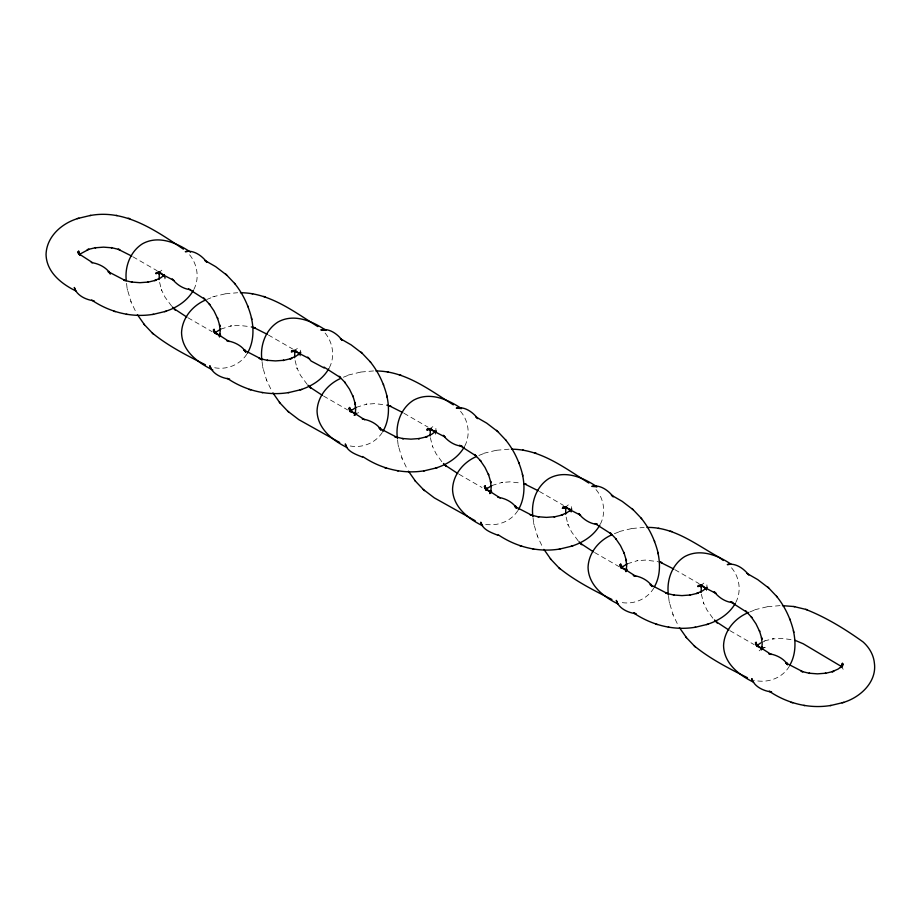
<?xml version="1.0" encoding="UTF-8"?>
<svg xmlns="http://www.w3.org/2000/svg" width="921" height="921" viewBox="0 0 921 921"><rect width="100%" height="100%" fill="white"/><g stroke="black" fill="none" stroke-linecap="round" stroke-linejoin="round"><path stroke-width="0.69" stroke-dasharray="4.61 3.45" d="M300.407 350.199L300.407 357.129L299.555 353.399L301.155 356.392M435.909 428.426L435.909 435.368L435.057 431.638M571.411 506.665L571.411 513.596L570.56 509.866L572.16 512.847M706.914 584.893L706.914 591.823L706.062 588.093M193.871 289.401C200.122 277.428 197.048 262.37 187.815 252.78M329.373 367.629C335.624 355.656 332.55 340.609 323.317 331.007M464.875 445.856C470.804 434.367 468.444 419.723 459.614 410.34M600.377 524.095C606.306 512.606 603.946 497.962 595.116 488.579M735.879 602.322C741.808 590.833 739.448 576.189 730.618 566.806M246.759 354.263C239.771 365.142 225.91 370.415 213.361 367.467M382.261 432.502C375.273 443.381 361.412 448.654 348.863 445.695M517.763 510.729C510.522 522.115 495.947 526.996 483.018 523.796M653.852 588.001C647.106 599.49 632.785 605.224 619.868 602.161M789.355 666.228C782.366 678.247 767.308 683.578 754.023 680.251M159.091 272.409L161.82 270.187M294.593 350.636L297.322 348.414M430.095 428.864L432.824 426.642M565.598 507.103L568.315 504.881M701.1 585.33L703.817 583.108M759.18 650.813L761.909 648.591M206.661 299.532L214.432 296.435M220.787 329.108L231.47 325.815L230.584 326.022L239.046 325.389L250.132 326.656M343.372 377.23L349.934 374.663M356.289 407.335L366.972 404.043L366.086 404.261L374.536 403.617L385.634 404.883M478.874 455.458L485.436 452.89M491.791 485.563L502.475 482.27L501.588 482.489L510.038 481.844L521.136 483.111M614.376 533.685L620.938 531.129M627.293 563.802L637.977 560.498L637.09 560.716L645.54 560.083L657.939 561.66M749.878 611.924L756.44 609.357M760.378 643.1L766.433 640.417L764.718 640.832L773.479 638.737L772.592 638.955L781.043 638.311L793.442 639.899M356.496 413.483L358.683 412.654M763.002 648.177L765.19 647.348L762.749 648.108M225.415 293.811L237.63 292.728M360.917 372.038L374.536 370.852M496.419 450.277L510.038 449.091M631.921 528.504L644.124 527.422M767.423 606.732L781.043 605.546M212.716 296.85L226.301 293.592M348.219 375.077L361.803 371.819M483.721 453.305L497.305 450.058M619.223 531.544L632.808 528.286M754.725 609.771L768.31 606.513M132.923 256.786L157.088 270.728M268.425 335.014L292.59 348.955M403.928 413.241L428.092 427.194M539.43 491.48L563.594 505.422M674.932 569.708L699.085 583.649M188.034 317.791L212.198 331.733M323.536 396.018L347.701 409.972M459.038 474.257L481.994 487.508M594.54 552.485L619.902 567.129M730.042 630.712L754.195 644.665M712.819 618.175L707.006 610.082L703.345 602.438L703.598 603.313L701.249 593.734M578.158 540.823L571.515 531.843L567.843 524.199L568.096 525.085L565.747 515.495M441.827 461.709L436.013 453.616L432.34 445.971L432.594 446.846L430.245 437.268M307.154 384.356L300.511 375.388L296.838 367.744L297.092 368.619L294.743 359.04M171.651 306.129L165.009 297.149L161.336 289.516L161.589 290.391L159.241 280.801M843.164 669.314L841.564 666.332L842.416 670.062M164.053 275.172L165.653 278.154M668.577 596.278L669.141 601.551L673.113 614.94L678.639 626.453M533.075 518.051L533.639 523.324L537.611 536.713L543.137 548.225M397.573 439.824L398.137 445.096L402.109 458.485L407.635 469.998M262.071 361.585L262.635 366.857L266.606 380.246L272.132 391.77M126.568 283.357L127.133 288.63L131.104 302.019L136.63 313.531M669.141 601.551L669.636 603.243M533.639 523.324L534.134 525.016M398.137 445.096L398.632 446.777M262.635 366.857L263.13 368.55M127.133 288.63L127.628 290.322M672.86 614.065L673.113 614.94M537.357 535.838L537.611 536.713M401.855 457.599L402.109 458.485M266.353 379.371L266.606 380.246M130.851 301.144L131.104 302.019M164.341 275.437L164.905 278.902"/><path stroke-width="1.38" d="M159.379 272.236L159.103 279.489M219.474 336.994L220.177 331.226L219.474 324.641L219.969 326.333L217.402 317.687L217.655 318.562L213.994 310.918L209.205 303.918L209.838 304.586L203.633 298.047L204.853 299.313L188.494 288.86M294.881 350.464L294.605 357.716M430.383 428.702L430.107 435.955M565.885 506.93L565.609 514.183M625.969 571.688L626.683 565.92L625.969 559.335L626.476 561.027L623.908 552.381L624.162 553.256L620.489 545.612L615.712 538.612L616.345 539.28L610.139 532.729L611.36 534.007L595.001 523.554L597.395 524.291M701.388 585.157L701.111 592.41M761.471 649.915L762.185 644.147L761.471 637.562L761.978 639.255L759.411 630.609L759.664 631.484L755.991 623.851L751.214 616.851L751.847 617.507L745.642 610.968L746.862 612.246L730.491 601.781L732.897 602.53M841.852 666.585L842.416 663.12L841.564 666.85L843.164 663.868L840.505 667.575L842.784 665.561L838.133 669.049L832.077 671.731L833.793 671.317L825.032 673.424L825.918 673.205L817.457 673.85L809.006 673.205L809.893 673.424L801.132 671.317L802.847 671.731L785.613 662.798L787.455 664.502C783.783 658.434 775.816 654.589 768.805 653.737L771.211 654.486L755.727 644.527L758.006 646.542L755.347 642.846M159.321 272.075L158.919 274.067L159.863 271.983M219.67 336.004L220.073 334.012L219.14 336.096M294.824 350.302L294.421 352.294L295.365 350.21M430.326 428.541L429.923 430.521L430.855 428.449M565.828 506.769L565.425 508.76L566.357 506.677M626.176 570.698L626.579 568.706L625.635 570.79M701.33 584.996L700.927 586.988L701.86 584.904M761.679 648.925L762.081 646.933L761.137 649.017M247.358 353.307C253.62 342.647 254.104 329.557 251.364 317.757M354.171 415.359L355.575 412.24L354.976 415.221L355.679 409.454L354.976 402.868L355.471 404.561L352.904 395.915L353.157 396.801L349.485 389.157L344.707 382.157L345.34 382.814L339.135 376.275L340.356 377.552L323.996 367.088M382.86 431.535C389.123 420.874 389.606 407.784 386.866 395.984M489.673 493.587L491.077 490.479L490.467 493.46L491.181 487.681L490.467 481.096L490.974 482.788L488.406 474.154L488.66 475.029L484.987 467.384L480.209 460.385L480.843 461.041L474.637 454.502L475.858 455.78L459.498 445.327L461.893 446.063M518.35 509.774C524.625 499.113 525.108 486.012 522.368 474.223M654.417 586.769C660.322 576.431 660.426 563.779 657.87 552.45M789.919 664.997C795.825 654.67 795.928 642.006 793.372 630.678M164.329 274.562L162.994 276.415L164.514 275.068M193.341 290.391C187.251 301.155 176.153 308.121 164.56 311.643M298.496 354.643L300.488 351.868M328.843 368.619C322.741 379.383 311.655 386.348 300.062 389.871M350.176 411.745L351.5 409.891M464.345 446.858C458.244 457.622 447.146 464.587 435.564 468.11M485.678 489.972L487.002 488.118L485.482 489.465M570.824 509.255L569.5 511.109L571.78 509.094L567.129 512.594L561.073 515.276L562.789 514.862L554.028 516.957L554.914 516.739L546.464 517.383L538.002 516.739L538.889 516.957L530.128 514.862L531.843 515.276L514.609 506.331L516.451 508.047C512.778 501.98 504.812 498.123 497.8 497.282M599.847 525.085C593.746 535.849 582.648 542.814 571.066 546.337M621.168 568.199L622.504 566.357L620.984 567.693M706.326 587.483L705.002 589.336L706.522 588.001M735.349 603.313C729.248 614.077 718.15 621.042 706.568 624.565M756.671 646.438L758.006 644.585M299.256 353.975L300.776 352.628L296.125 356.128L290.069 358.81L291.784 358.396L283.023 360.502L283.91 360.284L275.46 360.917L266.998 360.284L267.884 360.502L259.123 358.396L260.839 358.81L243.605 349.865L245.447 351.58C241.774 345.513 233.807 341.668 226.808 340.816M434.758 432.202L436.278 430.867L431.627 434.355L425.571 437.038L427.286 436.623L418.525 438.73L419.412 438.511L410.962 439.156L402.5 438.511L403.386 438.73L394.625 436.623L396.341 437.038L379.107 428.104L380.949 429.808C377.276 423.741 369.309 419.895 362.31 419.043M80.081 254.046L88.923 249.269L87.207 249.683L95.968 247.576L95.082 247.795L103.543 247.15L111.994 247.795L111.107 247.576L119.868 249.683L118.153 249.269L131.715 256.084M164.341 275.103L160.622 277.9L154.567 280.583L156.282 280.168L147.521 282.263L148.408 282.045L139.957 282.689L131.496 282.045L132.382 282.263L123.621 280.168L125.337 280.583L108.102 271.637L109.944 273.353C106.272 267.286 98.305 263.429 91.306 262.589M214.651 332.976L220.787 329.108M350.153 411.203L356.289 407.335M485.655 489.442L491.791 485.563M621.157 567.67L627.293 563.802M707.282 587.322L702.631 590.822L696.575 593.504L698.291 593.089L689.53 595.185L690.416 594.978L681.954 595.611L673.504 594.978L674.391 595.185L665.63 593.089L667.345 593.504L650.111 584.559L651.953 586.274C648.28 580.207 640.314 576.362 633.303 575.51L635.709 576.247L620.224 566.3L621.744 567.647M757.58 645.195L760.378 643.1M78.93 218.196C62.409 222.732 46.626 236.213 46.05 254.415C46.418 272.109 61.488 283.979 76.098 291.059M205.452 300.062C192.443 305.68 182.105 318.113 181.552 332.642C181.921 350.901 197.865 362.724 212.797 369.977M340.954 378.301C327.945 383.907 317.607 396.341 317.054 410.87C317.423 428.576 332.493 440.445 347.102 447.514M476.456 456.528C463.447 462.146 453.109 474.568 452.556 489.109C452.925 506.803 467.995 518.673 482.604 525.753M611.958 534.756C598.949 540.374 588.611 552.807 588.059 567.336C588.427 585.042 603.497 596.9 618.106 603.98M748.669 612.453C735.119 617.876 724.125 630.563 723.561 645.563C723.929 663.27 738.999 675.139 753.608 682.208M842.07 702.804C859.351 698.256 877.103 682.473 874.386 663.12C873.615 654.843 869.171 647.382 863.046 641.925C845.248 629.158 826.079 617.346 805.656 609.357M159.091 272.409L155.81 273.652L159.46 272.524L156.086 272.628L160.622 273.077L157.733 272.109L174.092 280.548M294.593 350.636L291.312 351.88L294.962 350.751L291.577 350.866L296.125 351.315L293.235 350.348L309.594 358.776M430.095 428.864L426.814 430.107L430.464 428.979L427.079 429.094L431.627 429.543L428.737 428.576L445.096 437.015L443.254 435.299C447.433 440.929 454.675 445.729 461.663 446.098M565.598 507.103L562.317 508.346L565.966 507.218L562.581 507.321L567.117 507.77L564.239 506.803L580.598 515.242L578.756 513.538C582.935 519.156 590.177 523.957 597.165 524.325M701.1 585.33L697.819 586.573L701.468 585.445L698.083 585.56L702.619 586.009L699.741 585.042L716.101 593.469L714.259 591.766C718.438 597.384 725.679 602.184 732.667 602.553M89.913 215.583C124.83 208.791 156.075 230.687 183.406 249.154M91.697 300.062C109.691 312.254 132.014 317.998 153.577 314.268M227.199 378.289C245.193 390.481 267.516 396.226 289.079 392.496M362.69 456.517C380.695 468.72 403.018 474.465 424.581 470.723M498.192 534.756C516.197 546.947 538.52 552.692 560.083 548.962M617.461 602.956L616.299 600.4C618.624 608.493 628.283 612.879 636.1 613.72L633.694 612.983C651.7 625.175 674.022 630.92 695.585 627.189M752.964 681.195L751.801 678.627C754.126 686.732 763.785 691.107 771.602 691.959L769.196 691.211C787.202 703.414 809.524 709.147 831.087 705.417M77.214 218.611L90.799 215.364M152.69 314.487L166.275 311.229M288.192 392.714L301.777 389.456M423.695 470.942L437.279 467.695M559.197 549.181L572.781 545.923M694.699 627.408L708.284 624.15M830.201 705.636L843.786 702.389M188.103 251.387L185.305 251.663C193.479 249.626 202.102 255.808 206.741 262.151L204.899 260.447L215.687 266.664L226.762 275.137M730.111 564.308L727.302 564.585C735.488 562.558 744.11 568.729 748.75 575.072M190.659 289.631C183.682 289.263 176.429 284.462 172.25 278.844M94.092 300.799C86.275 299.958 76.616 295.572 74.29 287.479L75.453 290.034M229.594 379.026C221.777 378.186 212.118 373.799 209.792 365.706L210.955 368.273M240.45 292.728C269.761 292.786 294.144 311.782 317.837 326.587M375.952 370.967C405.263 371.013 429.647 390.02 453.339 404.814M511.454 449.195C540.765 449.241 565.149 468.248 588.841 483.041M646.956 527.422C674.207 526.904 696.357 544.772 718.99 557.251L723.273 560.475M782.459 605.661L793.787 606.513L807.372 609.771M220.649 335.221L218.381 334.991L220.303 335.635M356.151 413.448L353.883 413.23L355.805 413.874M491.653 491.687L489.373 491.457L491.296 492.102M627.143 569.915L624.875 569.685L626.798 570.329M762.646 648.142L760.378 647.923L762.3 648.568M251.306 326.932L255.37 327.911L253.655 327.496L267.217 334.311M386.808 405.171L390.872 406.138M523.75 483.744L526.375 484.377L524.659 483.962L538.221 490.778M659.252 561.971L661.877 562.604L660.161 562.19L673.723 569.005M794.754 640.21L803.193 643.756L840.861 666.171M128.146 218.196L129.861 218.611M263.648 296.435L265.363 296.85M399.15 374.663L400.865 375.077M113.628 311.229L115.344 311.643M534.652 452.89L536.367 453.305M249.131 389.456L250.846 389.871M670.154 531.129L671.87 531.544M384.633 467.695L386.348 468.11M520.135 545.923L521.85 546.337M655.637 624.15L657.352 624.565M791.139 702.389L792.854 702.804M116.276 215.364L117.163 215.583M251.778 293.592L252.665 293.811M387.281 371.819L388.167 372.038M126.327 314.268L127.213 314.487M522.783 450.058L523.669 450.277M261.829 392.496L262.715 392.714M658.285 528.286L659.171 528.504M397.331 470.723L398.217 470.942M793.787 606.513L794.673 606.732M532.833 548.962L533.72 549.181M668.335 627.189L669.222 627.408M803.837 705.417L804.724 705.636M362.529 457.127C356.059 454.433 347.079 451.681 345.294 443.934L346.457 446.501M498.031 535.354C491.561 532.672 482.581 529.909 480.797 522.172L481.959 524.728M324.204 368.009L311.091 361.009L307.752 357.072M214.616 333.137L220.154 335.486M350.118 411.365L355.656 413.725M205.441 364.797C187.055 355.61 168.186 346.02 152.23 332.942M485.609 489.592L491.158 491.952M339.711 442.506L298.807 419.642L287.732 411.169M622.228 568.303L626.66 570.18M475.213 520.733L434.309 497.87L423.234 489.408M757.73 646.53L762.162 648.419M611.947 599.49C593.561 590.303 574.692 580.714 558.736 567.635M747.449 677.718C729.064 668.542 710.195 658.941 694.238 645.863M389.157 405.724L402.719 412.55M190.509 252.135C176.751 242.822 158.55 234.924 142.548 243.743C130.241 251.491 124.646 266.653 126.281 280.721M731.309 564.366C717.873 555.248 700.064 548.133 684.556 556.664C671.835 564.654 666.355 580.518 668.427 594.966M746.908 573.369L757.695 579.597L768.77 588.059M92.491 262.623L78.216 253.379L80.495 255.393L77.836 251.686L79.436 254.668L78.584 250.938L79.148 254.415M186.825 317.089L174.138 308.754L175.358 310.032L172.48 307.004M229.202 341.564L213.718 331.606L215.998 333.621L213.338 329.914L214.938 332.907L214.086 329.177L214.651 332.642M322.327 395.328L309.64 386.993L310.861 388.271L307.982 385.231M364.704 419.792L349.22 409.833L351.5 411.86L348.84 408.153L350.44 411.134L349.589 407.404L350.153 410.87M457.829 473.555L445.142 465.22L446.363 466.498L443.485 463.47M500.207 498.019L484.722 488.072L487.002 490.087L484.342 486.38L485.413 488.372M593.331 551.783L580.644 543.448L581.865 544.725L578.987 541.698M728.833 630.022L716.147 621.687L717.367 622.953L714.489 619.925M633.268 509.831L622.193 501.358L611.406 495.13L613.248 496.845C608.608 490.502 599.985 484.319 591.812 486.357L597.004 486.829C583.258 477.515 565.045 469.618 549.054 478.436C536.333 486.426 530.853 502.29 532.925 516.739M497.766 431.592L486.691 423.13L475.904 416.902L477.746 418.618C473.106 412.274 464.483 406.092 456.309 408.13L461.502 408.59C447.756 399.288 429.554 391.39 413.552 400.198C400.831 408.199 395.351 424.063 397.423 438.5M362.264 353.365L351.189 344.903L340.402 338.675L342.244 340.379C337.604 334.035 328.981 327.864 320.807 329.902L325.999 330.363C312.254 321.049 294.052 313.152 278.05 321.97C265.34 329.96 259.849 345.836 261.932 360.272M701.503 585.054L706.315 588.669M566.001 506.815L570.813 510.441M430.498 428.587L435.311 432.202M294.996 350.36L299.809 353.975M159.506 272.121L163.351 275.022M435.518 432.26L433.998 430.913L435.322 432.766M300.016 354.032L298.496 352.685L299.832 354.539M776.53 596.255C785.118 606.72 790.794 619.234 793.867 632.37M641.028 518.028C649.616 528.481 655.292 540.995 658.365 554.143M505.525 439.801C514.114 450.254 519.789 462.768 522.863 475.904M679.445 627.627L686.479 637.666M370.023 361.562C378.612 372.026 384.287 384.541 387.361 397.676M543.943 549.4L550.977 559.438M234.521 283.334C243.109 293.787 248.785 306.302 251.859 319.449M408.44 471.172L415.475 481.199M272.938 392.933L279.972 402.972M137.436 314.706L144.47 324.745M767.55 586.781L777.163 596.923M632.048 508.553L641.661 518.684M496.546 430.326L506.159 440.457M685.846 637.01L695.459 647.141M361.044 352.087L370.656 362.229M550.344 558.771L559.956 568.913M225.541 273.859L235.154 283.99M414.841 480.543L424.454 490.674M279.339 402.316L288.952 412.447M143.837 324.077L153.45 334.219M840.505 665.607L841.829 667.46M622.504 568.315L619.845 564.608L620.904 566.599M569.5 509.14L570.824 510.994M755.876 643.837L756.947 645.828L756.095 642.098L756.659 645.563M787.351 664.283L786.499 662.521L787.559 664.789M651.861 586.055L651.009 584.282L652.056 586.562M516.359 507.828L515.507 506.055L516.554 508.334M380.857 429.589L380.005 427.828L381.052 430.095M245.78 352.248L244.502 349.589L245.55 351.868M110.278 274.021L109 271.361L110.048 273.641M789.896 618.981L790.149 619.856M654.394 540.754L654.647 541.629M518.891 462.515L519.145 463.401M383.389 384.287L383.643 385.162M247.887 306.06L248.14 306.935M621.445 567.601L620.593 563.871L621.157 567.336M485.655 488.118L485.091 485.632L485.655 489.109"/></g></svg>
